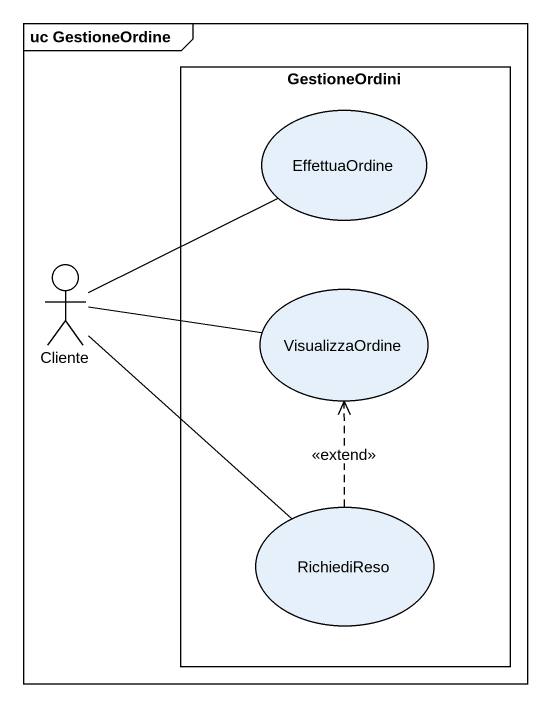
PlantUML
@startuml
mainframe uc GestioneOrdine
rectangle GestioneOrdini {
  usecase EffettuaOrdine
  usecase VisualizzaOrdine
  usecase RichiediReso
}
actor Cliente
Cliente -up- EffettuaOrdine
VisualizzaOrdine -left- Cliente
RichiediReso -up- Cliente
RichiediReso .up.> VisualizzaOrdine : <<extend>>
@enduml
